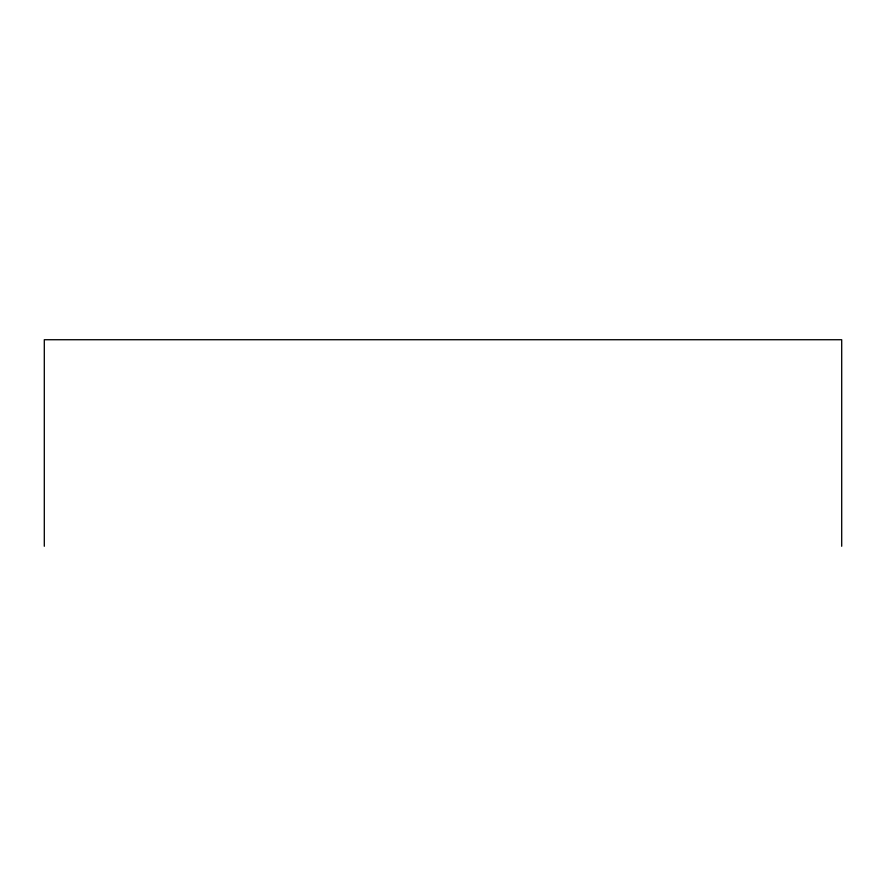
<?xml version="1.0" encoding="UTF-8"?>
<svg xmlns="http://www.w3.org/2000/svg" width="886" height="886" viewBox="0 0 886 886"><rect width="100%" height="100%" fill="white"/><g stroke="black" fill="none" stroke-linecap="round" stroke-linejoin="round"><path stroke-width="1.33" d="M841.7 546.274L841.7 339.726L44.3 339.726L44.3 546.274"/></g></svg>
